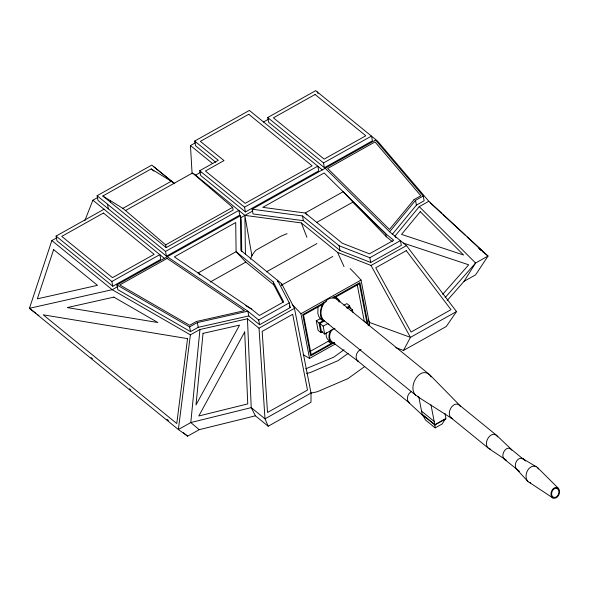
<?xml version="1.0" encoding="UTF-8"?>
<svg xmlns="http://www.w3.org/2000/svg" width="589" height="589" viewBox="0 0 589 589"><rect width="100%" height="100%" fill="white"/><g stroke="black" fill="none" stroke-linecap="round" stroke-linejoin="round"><path stroke-width="0.88" d="M277.809 281.837L277.5 280.254L289.265 302.871L290.178 307.613L259.587 324.753L248.757 315.932L198.235 327.329L190.519 331.651L117.859 289.678L116.946 284.929L240.393 215.78L240.872 250.443L281.66 283.729L294.463 308.349L311.029 393.054L310.999 402.25L268.194 426.23L255.39 415.805L251.231 407.625L247.454 318.782L199.966 329.494L190.387 334.854L178.364 429.521L187.626 436.162L199.192 429.683L255.39 415.805M199.966 329.494L190.799 422.549L178.364 429.521L29.45 308.305L51.854 240.57L56.662 237.875M318.023 306.7L317.832 313.481L318.774 316.403L320.342 318.745L316.249 320.769L318.082 330.311L320.887 332.594L322.455 331.71M326.284 332.697C325.621 335.87 326.762 340.228 330.326 341.016M369.016 324.112L369.502 322.448L368.361 319.945M250.34 259.226L252.401 254.706L255.685 250.325L280.887 236.211L287.071 233.656M84.823 220.684L92.9 200.201L97.664 197.529M395.86 347.679L403.472 350.455L410.459 337.357L456.49 311.574L406.469 245.606L389.601 231.786L325.224 168.255M331.003 330.09C328.044 334.029 327.698 342.128 333.573 343.431L331.003 343.586L311.183 354.688L303.549 315.063L321.528 304.999L323.67 302.496C321.108 306.376 319.879 311.139 320.63 315.763C320.364 318.686 326.821 324.208 320.136 318.59M447.265 300.39L464.051 281.321L475.595 263.018L488.038 256.053L428.836 201.283L377.549 141.073L315.711 90.647L267.715 117.535L268.628 122.276L324.421 167.696L372.417 140.808L371.504 136.066L323.508 162.947L267.715 117.535M456.49 311.574L446.285 326.475L403.472 350.455M389.601 231.786L415.51 200.356L423.226 196.034L375.554 140.064L252.107 209.213L253.027 213.962L303.379 220.684L340.015 250.494L370.753 262.48L401.345 245.341L400.432 240.599L369.84 257.732L339.095 245.753L302.466 215.935L252.107 209.213M392.237 234.437L416.423 205.105L424.139 200.783L423.226 196.034M428.836 201.283L419.258 206.651L394.902 236.189L395.999 237.661M332.741 329.141C329.361 332.351 327.977 339.176 332.373 342.106L358.355 361.41C354.085 358.414 356.404 350.882 361.072 349.549M442.67 294.375L468.704 264.8L403.318 243.058M445.107 297.644L475.595 263.018L419.258 206.651M411.056 391.744C407.654 393.835 406.049 399.07 408.626 402.375L424.338 416.96M343.991 349.778L333.713 357.206L305.595 368.883M348.165 353.334L337.99 360.682L310.138 372.631L306.567 373.411M364.782 366.476L348.018 378.58L317.383 391.722L310.329 393.261M97.111 195.717L165.553 251.429L238.839 210.376L239.752 215.125L166.466 256.171L98.024 200.466L97.111 195.717L151.815 165.082L174.749 183.746M215.743 162.218L195.592 145.814L194.672 141.073L249.375 110.43L322.441 169.993M192.102 173.873L190.461 145.549L195.231 142.884M102.81 196.012L122.88 208.366L125.531 210.523L192.493 173.011L232.618 207.35L233.141 210.089L166.186 247.594L102.81 196.012L151.189 168.918L171.252 181.265L173.902 183.422M56.073 236.086L111.866 281.505L159.862 254.617L160.775 259.366L112.779 286.247L56.986 240.835L56.073 236.086L104.069 209.205M263.497 122.011L268.304 119.324M122.88 208.366L171.252 181.265M199.723 170.714L244.531 207.188L317.817 166.135L318.73 170.884L245.444 211.937L200.635 175.456L199.723 170.714L218.305 160.304L194.672 141.073M195.504 175.198L200.923 172.157M125.531 210.523L165.656 244.855L232.618 207.35M117.829 286.556L112.219 289.7L29.45 308.305L36.01 313.348M240.894 217.621L252.858 210.914M210.214 282.043L245.827 262.09L273.826 284.885L282.978 302.474M316.455 222.532L352.863 202.137L385.736 233.759L393.717 240.253L369.472 253.837L342.305 243.242L305.161 213.004L262.768 207.35L324.141 172.975L385.736 233.759L386.31 236.726L392.289 241.6M266.419 271.853L316.919 243.574M116.946 284.929L189.599 326.902L197.315 322.581L247.844 311.191L258.674 320.004L259.587 324.753M281.476 285.209L332.77 256.473M258.674 320.004L289.265 302.871M268.194 426.23L264.998 418.838L259.02 328.198L294.463 308.349M194.024 173.902L244.884 215.383L301.325 222.914L337.563 252.416L371.026 265.462L406.469 245.606M335.193 344.05L309.542 358.414L300.935 313.723L361.05 280.047A167.85 60.836 60.7 0 0 350.146 268.628M326.387 301.377L302.717 314.636L310.653 355.881L334.574 342.481L333.779 342.533M332.792 297.791L359.938 282.58L367.875 323.832M343.917 305.264L346.906 303.593L349.704 305.875L350.205 308.474M316.249 320.769L319.047 323.044L322.934 320.865M346.722 307.546L349.704 305.875M334.972 328.294L324.679 334.059L321.41 331.401L319.886 323.479L324.473 320.909C315.063 313.12 326.564 291.386 337.799 299.926L429.764 374.781L459.707 405.32L496.814 435.521L511.105 449.149L525.543 461.01M346.95 308.312L349.181 307.068L352.45 309.726L352.958 312.369M319.886 323.479L323.155 326.137L327.742 323.567L328.868 324.436M350.963 310.558L352.45 309.726M309.969 351.523L328.198 341.303L330.002 341.2L332.8 343.475M368.051 325.643L369.656 324.745L361.05 280.047M464.051 281.321L475.617 274.842L488.038 256.053L482.339 251.415M311.029 393.054L264.998 418.838L251.231 407.625L190.799 422.549L199.192 429.683M422.519 414.56L423.145 416.048M323.663 320.283L415.62 395.138L418.845 397.015L422.247 414.715L434.851 424.971L445.998 418.727L444.975 413.426M435.168 427.879L442.17 423.962L445.52 418.713L434.918 424.654L435.168 427.879L425.575 420.075L422.843 415.142M522.524 458.492C517.046 456.733 513.233 465.2 516.582 469.146L527.81 481.39L552.997 498.044C557.982 499.649 561.45 491.948 558.409 488.355L537.455 467.497L522.524 458.492L523.474 459.221M460.598 406.653C455.017 398.473 445.358 412.145 451.041 417.8L488.148 448.008L490.747 449.341M536.13 466.481C528.466 464.014 523.12 475.86 527.81 481.39M489.341 448.921L506.275 460.142M529.136 482.406L530.696 482.877M369.502 322.448L410.459 337.357L371.026 265.462M190.387 334.854L112.219 289.7L51.854 240.57M245.885 305.735L251.437 308.997L259.41 315.483L283.655 301.907L273.259 281.925L236.108 251.687L235.703 222.509L174.337 256.885L251.437 308.997M417.564 396.625L452.227 418.713L451.041 417.8M167.276 256.738L247.844 311.191L248.757 315.932M558.409 488.355C553.189 484.423 547.984 494.996 552.997 498.044M557.945 489.025C553.498 485.667 549.058 494.679 553.336 497.285C558.32 498.787 561.177 490.077 556.568 487.832M511.812 450.217C506.974 443.252 498.868 456.158 505.156 459.803M519.461 471.355L504.206 459.081M409.591 403.112L357.39 360.667M37.468 314.474L38.926 315.594M478.268 247.807L483.245 251.856L467.114 236.933M479.483 249.088L480.911 250.251M190.461 145.549L212.703 163.654M153.287 166.37L174.138 183.341M151.189 168.918L153.965 171.178M421.562 411.151L434.167 421.407L434.851 424.971M423.211 415.12L434.226 424.095M328.198 341.303L331.003 343.586M247.454 318.782L259.02 328.198M92.9 200.201L164.486 258.468M91.037 357.545L92.458 358.701M129.389 388.762L130.81 389.918M167.033 419.397L168.454 420.553M183.363 432.694L187.626 436.162M430.147 202.741L441.573 213.306M442.921 214.551L465.096 235.07M386.31 236.726L343.144 191.727L305.161 213.004L306.979 214.956M245.827 262.09L236.108 251.687L198.125 272.965L199.943 274.916M537.455 467.497L538.449 468.984M497.712 436.861C492.132 428.682 482.472 442.354 488.148 448.008M431.222 376.96C421.812 363.06 406.771 386.156 415.62 395.138M339.882 301.524L338.314 299.183L336.231 297.585L333.764 296.841L336.363 296.687L359.408 283.773L367.043 323.398L364.238 321.115L357.302 285.098M337.799 299.926L339.257 302.105M335.509 296.9L337.077 299.241M289.339 306L290.178 307.613M317.184 91.943L318.016 93.563M337.563 252.416L344.028 266.589M301.325 222.914L306.928 237.33M415.51 200.356L416.423 205.105M430.986 404.886L434.167 421.407M369.84 257.732L370.753 262.48M323.508 162.947L324.421 167.696M339.095 245.753L340.015 250.494M302.466 215.935L303.379 220.684M323.155 326.137L324.679 334.059M319.047 323.044L320.887 332.594M273.259 281.925L273.826 284.885M244.531 207.188L245.444 211.937M240.393 215.78L241.306 220.529L241.733 251.54M197.315 322.581L198.235 327.329M189.599 326.902L190.519 331.651M165.656 244.855L166.186 247.594M165.553 251.429L166.466 256.171M110.298 200.621L110.636 202.388M107.478 204.155L108.391 208.904M111.866 281.505L112.779 286.247M281.66 283.729L282.006 285.532M251.923 255.81L244.884 215.383L245.422 254.234M292.203 304.469A167.85 60.836 60.7 0 1 300.935 313.723M309.542 358.414A175.331 63.546 60.7 0 1 303.085 354.519M203.036 333.359L195.997 404.915L239.554 325.128L203.036 333.359M187.552 338.631L176.774 423.528L43.225 314.828L187.552 338.631M53.621 249.611L37.335 298.844L97.494 285.326L53.621 249.611M244.7 331.916L198.795 415.996L247.755 403.907L244.7 331.916M414.082 199.575L389.469 229.43L327.69 168.461L375.016 141.949L420.863 195.784L414.082 199.575M420.266 211.679L401.543 234.393L463.587 255.015L420.266 211.679M248.749 114.266L200.37 141.36L224.004 160.598L205.414 171.009L245.157 203.352L312.118 165.848L248.749 114.266M103.436 213.034L61.771 236.38L112.492 277.669L154.163 254.323L103.436 213.034M315.078 94.483L273.406 117.822L324.134 159.111L365.806 135.772L315.078 94.483M167.114 258.409L119.788 284.921L189.665 325.29L196.446 321.491L244.442 310.668L167.114 258.409M292.681 314.298L262.171 331.386L267.516 412.469L307.502 390.073L292.681 314.298M406.27 250.671L375.76 267.759L411.041 332.078L451.019 309.681L406.27 250.671M113.861 297.121L67.308 307.583L157.83 322.514L113.861 297.121"/></g></svg>
